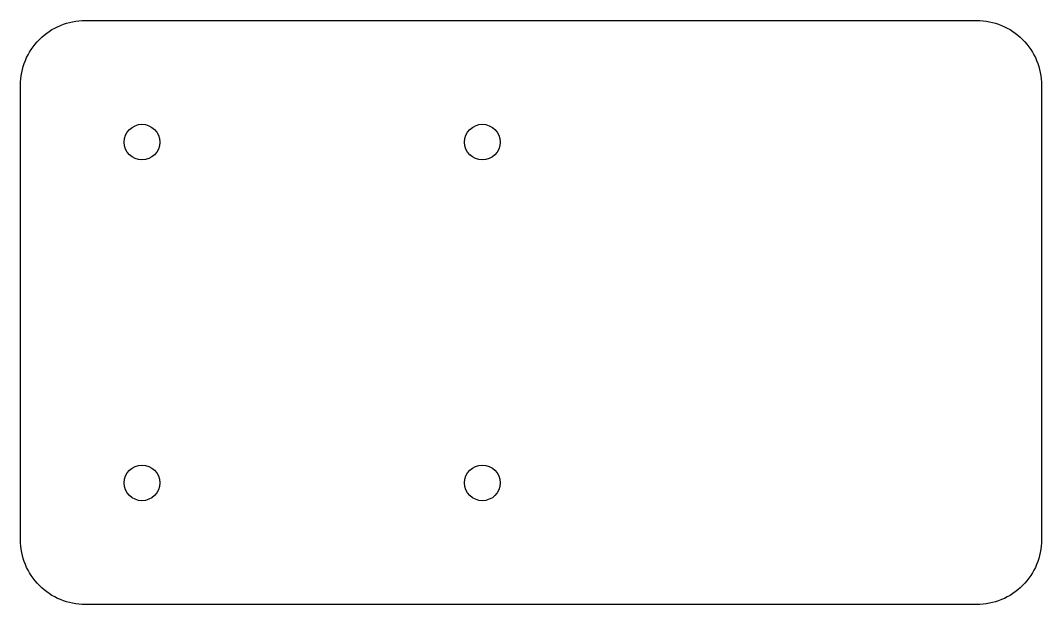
# Model space of a CAD drawing. Header units: millimetres. Extents: x 22.3 to 85.3, y 0.7 to 36.7.
import ezdxf

# ---------------------------------------------------------------- set-up
doc = ezdxf.new("R2010")
doc.units = ezdxf.units.MM
doc.layers.get('0').update_dxf_attribs({"linetype": 'CONTINUOUS'})

msp = doc.modelspace()

# ---------------------------------------------------------------- linework, layer by layer
msp.add_lwpolyline([(26.283, 0.692, -0.414214), (22.283, 4.692), (22.283, 32.692, -0.414214), (26.283, 36.692), (81.283, 36.692, -0.414214), (85.283, 32.692), (85.283, 4.692, -0.414214), (81.283, 0.692)], format="xyb", close=True)
for centre in [(29.783, 29.192), (50.783, 29.192), (29.783, 8.192), (50.783, 8.192)]:
    msp.add_circle(centre, 1.1)

doc.saveas('drawing.dxf')
